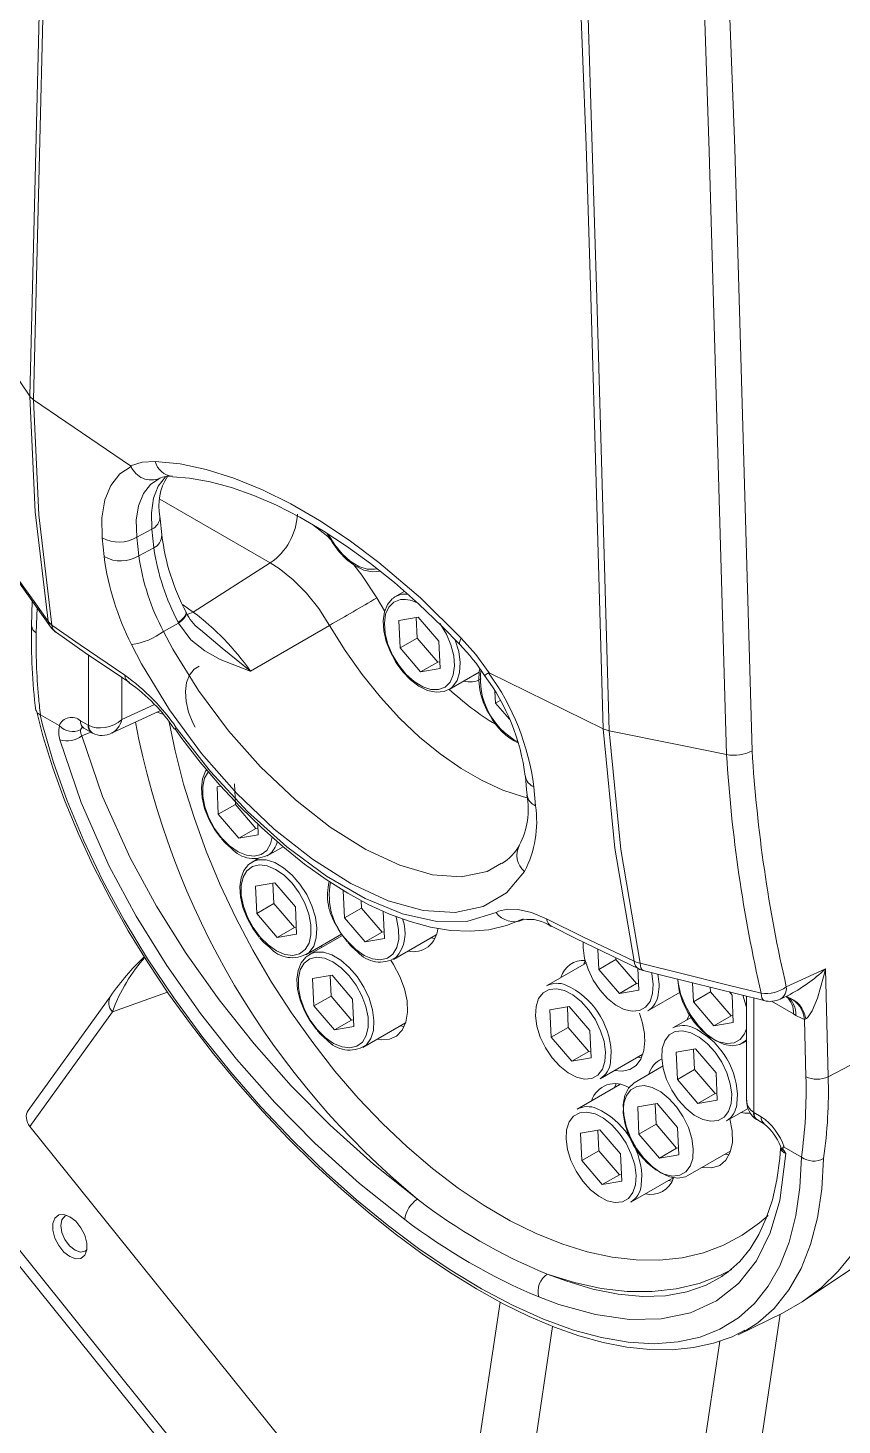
# Model space of a CAD drawing. Header units: millimetres. Extents: x 20 to 768, y 29 to 540.
# Drawn here: x 419.86 to 440, y 91.37 to 125.92 of the extents above; entities that cross this region are included whole.
import ezdxf

# ---------------------------------------------------------------- set-up
doc = ezdxf.new("R2010")
doc.units = ezdxf.units.MM

msp = doc.modelspace()

# ---------------------------------------------------------------- linework, layer by layer
at = {"color": 7, "linetype": 'Continuous', "lineweight": 15}
for p, q in [((419.913408, 116.807555), (420.002319, 116.721069)), ((420.002319, 116.721069), (420.00363, 116.720064)), ((422.402469, 115.089709), (420.00363, 116.720064)), ((423.121882, 114.782489), (423.099924, 114.767837)), ((421.749942, 112.844577), (421.703435, 113.313518)), ((422.931408, 113.522361), (422.557953, 113.328242)), ((422.557953, 113.328242), (422.603914, 112.86493)), ((422.977848, 113.059296), (422.931408, 113.522361)), ((422.977848, 113.059296), (422.603914, 112.86493)), ((423.951768, 111.474748), (425.857033, 112.689943)), ((429.172126, 111.986297), (428.953687, 111.860195)), ((419.970942, 111.74079), (419.954687, 111.135219)), ((423.77951, 111.456438), (423.772916, 111.469253)), ((429.037239, 111.263862), (429.516659, 111.346417)), ((429.067003, 110.587571), (429.037239, 111.263862)), ((429.491268, 110.832494), (429.46901, 111.338216)), ((429.516659, 111.346417), (430.025844, 110.752685)), ((423.589795, 111.20294), (423.217141, 110.995744)), ((423.589795, 111.20294), (423.580636, 111.220606)), ((424.102623, 111.060195), (424.133097, 111.034361)), ((427.323986, 111.14555), (425.366181, 110.014644)), ((429.491268, 110.832494), (429.067003, 110.587571)), ((429.57619, 109.993839), (429.067003, 110.587571)), ((430.000455, 110.238762), (429.491268, 110.832494)), ((430.025844, 110.752685), (430.05561, 110.076398)), ((430.549744, 110.673698), (430.547489, 110.67576)), ((430.000455, 110.238762), (429.57619, 109.993839)), ((430.048104, 110.246968), (430.000455, 110.238762)), ((430.05561, 110.076398), (429.57619, 109.993839)), ((430.280579, 109.561702), (431.023955, 109.990843)), ((434.092332, 108.586915), (431.267364, 109.972115)), ((430.294509, 109.570086), (430.280579, 109.561702)), ((431.426889, 109.225238), (431.414338, 109.510416)), ((431.539148, 109.290043), (431.426889, 109.225238)), ((431.769261, 108.826021), (431.426889, 109.225238)), ((420.172947, 108.93444), (420.167707, 108.937091)), ((420.172947, 108.93444), (420.632998, 108.668858)), ((421.933661, 108.481086), (423.129611, 109.033962)), ((420.647114, 108.658139), (420.632998, 108.668858)), ((421.163078, 108.789074), (421.355147, 108.678195)), ((421.245937, 108.605936), (421.438005, 108.495057)), ((423.48404, 108.589295), (423.484969, 108.588794)), ((434.241007, 108.539851), (434.091605, 108.586084)), ((424.539968, 107.15002), (424.63857, 107.166998)), ((424.569734, 106.473728), (424.539968, 107.15002)), ((424.993999, 106.718651), (424.97174, 107.224373)), ((432.374797, 107.153072), (432.416698, 106.68679)), ((424.993999, 106.718651), (424.569734, 106.473728)), ((425.07892, 105.879996), (424.569734, 106.473728)), ((425.503185, 106.124919), (424.993999, 106.718651)), ((425.503185, 106.124919), (425.07892, 105.879996)), ((425.550834, 106.133125), (425.503185, 106.124919)), ((425.546296, 106.236213), (425.55834, 105.96255)), ((425.55834, 105.96255), (425.07892, 105.879996)), ((425.55997, 105.382379), (425.407715, 105.294484)), ((425.783309, 105.447859), (426.172243, 105.672385)), ((425.832637, 105.480925), (425.783309, 105.447859)), ((425.407715, 105.294484), (425.437136, 105.310025)), ((425.491264, 104.698153), (425.970685, 104.780707)), ((425.521031, 104.021861), (425.491264, 104.698153)), ((425.945296, 104.266784), (425.923037, 104.772501)), ((425.970685, 104.780707), (426.479871, 104.186975)), ((427.691954, 103.911094), (427.66219, 104.587385)), ((428.116219, 104.156017), (428.108105, 104.340355)), ((425.945296, 104.266784), (425.521031, 104.021861)), ((426.030215, 103.428129), (425.521031, 104.021861)), ((426.45448, 103.673052), (425.945296, 104.266784)), ((426.479871, 104.186975), (426.509636, 103.510684)), ((428.116219, 104.156017), (427.691954, 103.911094)), ((428.625405, 103.562284), (428.116219, 104.156017)), ((428.650794, 104.076208), (428.680561, 103.399921)), ((426.45448, 103.673052), (426.030215, 103.428129)), ((426.502129, 103.681259), (426.45448, 103.673052)), ((428.20114, 103.317361), (427.691954, 103.911094)), ((426.509636, 103.510684), (426.030215, 103.428129)), ((426.734607, 102.995991), (427.62093, 103.507654)), ((427.640733, 103.481011), (426.821617, 103.008146)), ((428.625405, 103.562284), (428.20114, 103.317361)), ((428.680561, 103.399921), (428.20114, 103.317361)), ((428.673054, 103.570491), (428.625405, 103.562284)), ((428.90553, 102.885224), (429.962335, 103.495305)), ((429.828626, 103.418119), (429.926609, 103.402787)), ((426.783934, 103.029053), (426.734607, 102.995991)), ((426.821617, 103.008146), (426.85104, 103.023686)), ((427.092019, 103.202318), (427.14176, 103.192963)), ((433.981882, 102.64001), (433.959892, 103.139649)), ((428.954857, 102.918291), (428.90553, 102.885224)), ((433.67869, 102.80534), (432.688623, 102.233786)), ((434.406147, 102.884933), (433.981882, 102.64001)), ((434.491069, 102.046278), (433.981882, 102.64001)), ((434.406147, 102.884933), (434.404335, 102.926132)), ((434.915333, 102.2912), (434.406147, 102.884933)), ((434.94687, 102.66549), (434.970489, 102.128837)), ((438.619169, 102.206965), (439.584945, 102.651886)), ((439.584945, 102.651886), (439.654329, 99.986787)), ((426.905167, 102.411814), (427.384587, 102.494369)), ((426.934933, 101.735522), (426.905167, 102.411814)), ((427.359198, 101.980445), (427.336938, 102.486163)), ((427.384587, 102.494369), (427.893774, 101.900636)), ((434.915333, 102.2912), (434.491069, 102.046278)), ((434.962983, 102.299407), (434.915333, 102.2912)), ((436.319732, 101.839635), (436.299097, 102.308482)), ((421.910877, 101.989122), (419.871663, 99.150828)), ((427.359198, 101.980445), (426.934933, 101.735522)), ((427.868382, 101.386714), (427.359198, 101.980445)), ((434.970489, 102.128837), (434.491069, 102.046278)), ((435.195458, 101.61414), (435.995148, 102.075792)), ((436.743997, 102.084558), (436.319732, 101.839635)), ((436.743997, 102.084558), (436.738956, 102.199067)), ((437.253181, 101.490822), (436.743997, 102.084558)), ((437.213068, 102.081125), (437.278573, 102.004744)), ((437.278573, 102.004744), (437.308337, 101.328458)), ((437.636766, 101.975734), (437.636766, 99.401101)), ((438.468939, 101.90438), (438.649808, 101.987702)), ((421.952885, 101.592448), (419.914584, 98.755428)), ((427.444118, 101.141791), (426.934933, 101.735522)), ((427.893774, 101.900636), (427.923538, 101.224346)), ((432.772175, 101.637453), (433.251595, 101.720008)), ((432.801939, 100.961162), (432.772175, 101.637453)), ((433.226204, 101.206085), (433.203946, 101.711807)), ((433.251595, 101.720008), (433.76078, 101.126276)), ((436.828916, 101.245899), (436.319732, 101.839635)), ((427.868382, 101.386714), (427.444118, 101.141791)), ((427.923538, 101.224346), (427.444118, 101.141791)), ((427.916032, 101.39492), (427.868382, 101.386714)), ((428.148509, 100.709653), (429.205314, 101.319733)), ((436.279248, 101.461984), (435.810844, 101.19158)), ((437.253181, 101.490822), (436.828916, 101.245899)), ((437.308337, 101.328458), (436.828916, 101.245899)), ((437.30083, 101.499028), (437.253181, 101.490822)), ((438.853337, 101.502229), (438.792991, 101.536774)), ((439.103967, 99.985084), (439.067011, 101.404551)), ((433.226204, 101.206085), (432.801939, 100.961162)), ((433.311125, 100.36743), (432.801939, 100.961162)), ((433.73539, 100.612353), (433.226204, 101.206085)), ((433.76078, 101.126276), (433.790546, 100.449989)), ((437.533308, 100.81376), (437.636766, 100.873485)), ((439.654329, 99.986787), (441.681915, 101.04432)), ((428.197836, 100.742715), (428.148509, 100.709653)), ((433.73539, 100.612353), (433.311125, 100.36743)), ((433.783039, 100.620559), (433.73539, 100.612353)), ((434.015515, 99.935293), (435.07232, 100.545373)), ((435.894394, 100.595249), (436.373815, 100.677804)), ((435.92416, 99.918957), (435.894394, 100.595249)), ((436.348425, 100.16388), (436.326168, 100.669601)), ((436.373815, 100.677804), (436.883001, 100.084071)), ((433.790546, 100.449989), (433.311125, 100.36743)), ((435.57522, 100.251206), (434.859548, 99.838057)), ((434.938611, 100.468187), (435.036594, 100.452856)), ((436.348425, 100.16388), (435.92416, 99.918957)), ((436.433345, 99.325225), (435.92416, 99.918957)), ((436.85761, 99.570148), (436.348425, 100.16388)), ((436.883001, 100.084071), (436.912765, 99.40778)), ((434.50245, 99.794256), (433.445645, 99.184176)), ((436.85761, 99.570148), (436.433345, 99.325225)), ((436.905259, 99.578355), (436.85761, 99.570148)), ((434.943098, 99.241726), (435.422518, 99.32428)), ((434.972864, 98.565433), (434.943098, 99.241726)), ((435.397129, 98.810356), (435.374871, 99.316073)), ((435.422518, 99.32428), (435.931705, 98.730548)), ((436.912765, 99.40778), (436.433345, 99.325225)), ((437.137737, 98.893087), (437.675273, 99.2034)), ((435.397129, 98.810356), (434.972864, 98.565433)), ((435.906313, 98.216625), (435.397129, 98.810356)), ((437.819525, 99.100856), (437.999107, 98.997186)), ((437.902384, 98.917718), (438.081965, 98.814048)), ((430.266728, 85.877457), (419.914584, 98.755428)), ((433.529195, 98.587844), (434.008616, 98.670399)), ((433.558961, 97.911552), (433.529195, 98.587844)), ((433.983226, 98.156475), (433.960969, 98.662192)), ((434.008616, 98.670399), (434.517802, 98.076666)), ((435.482048, 97.971702), (434.972864, 98.565433)), ((435.931705, 98.730548), (435.961469, 98.054257)), ((433.983226, 98.156475), (433.558961, 97.911552)), ((434.492411, 97.562744), (433.983226, 98.156475)), ((435.906313, 98.216625), (435.482048, 97.971702)), ((435.953962, 98.224832), (435.906313, 98.216625)), ((436.18644, 97.539564), (437.243245, 98.149644)), ((438.991635, 97.998561), (438.565828, 98.244375)), ((434.068146, 97.317821), (433.558961, 97.911552)), ((434.517802, 98.076666), (434.547566, 97.400375)), ((435.961469, 98.054257), (435.482048, 97.971702)), ((438.997289, 97.994879), (438.991635, 97.998561)), ((434.492411, 97.562744), (434.068146, 97.317821)), ((434.54006, 97.57095), (434.492411, 97.562744)), ((434.772538, 96.885682), (435.81889, 97.489729)), ((435.695634, 97.418572), (435.793617, 97.403245)), ((418.463014, 97.176075), (429.234801, 83.776077)), ((434.547566, 97.400375), (434.068146, 97.317821)), ((439.041099, 94.441178), (441.971137, 96.393238)), ((419.490746, 95.511237), (427.674779, 85.330377)), ((437.02249, 95.048112), (437.046259, 95.061442)), ((437.431949, 93.602263), (438.522204, 94.141626))]:
    msp.add_line(p, q, dxfattribs=at)
at = {"color": 8, "linetype": 'Continuous', "lineweight": 15}
for p, q in [((425.857033, 112.689943), (423.127681, 114.265564)), ((423.686625, 111.65817), (423.951768, 111.474748)), ((428.491313, 111.824335), (428.68451, 111.50482)), ((429.106284, 111.914748), (429.270888, 111.917915)), ((420.088224, 111.576837), (420.071699, 110.961206)), ((421.36217, 108.67434), (421.36217, 110.412809)), ((422.187912, 109.856887), (422.187912, 108.816632)), ((422.187912, 108.816632), (422.992425, 109.188545)), ((421.415663, 108.507954), (421.199452, 108.410916)), ((423.314421, 102.079633), (421.952885, 101.592448)), ((437.812502, 101.932017), (437.812502, 99.10511)), ((438.792991, 101.536774), (438.250068, 101.850197)), ((430.266728, 85.877457), (431.538385, 94.41485)), ((438.465517, 94.113582), (437.879352, 90.178313)), ((432.837498, 93.812092), (431.475879, 84.670737)), ((436.511808, 90.321656), (436.977728, 93.449655))]:
    msp.add_line(p, q, dxfattribs=at)
at = {"color": 7, "linetype": 'Continuous', "lineweight": 15, "flags": 128}
for points in [[(437.141427, 107.953379), (436.712686, 122.863041), (436.586587, 126.578374), (436.416103, 130.269735), (436.190124, 133.932912), (435.932246, 137.578013), (434.89355, 152.157217), (434.264531, 161.054411)], [(434.897242, 161.145247), (435.525938, 152.249813), (436.564535, 137.667198), (436.889627, 132.792872), (437.155913, 127.885265), (437.34523, 122.936091), (437.773132, 108.043812)], [(434.093137, 108.586535), (433.889749, 115.552423), (433.780972, 119.280593), (433.669692, 123.010019), (433.395739, 129.944432), (432.996937, 136.794461)], [(433.150708, 136.746145), (433.373954, 133.335839), (433.567772, 129.903819), (433.710829, 126.443034), (433.820854, 122.961792), (433.931554, 119.232497), (434.03976, 115.504756), (434.242124, 108.538153)], [(418.705298, 118.596237), (419.195104, 117.871832), (419.912958, 116.810136)], [(420.362144, 111.249082), (420.041188, 113.951468), (419.913907, 116.807666)], [(420.00363, 116.720064), (420.130046, 113.874558), (420.453107, 111.151926)], [(421.703435, 113.313518), (421.694654, 113.802394), (421.766605, 114.245402), (421.912868, 114.604955), (422.137292, 114.891229), (422.414711, 115.076785)], [(422.402469, 115.089709), (422.689163, 115.180013), (423.012543, 115.200644)], [(423.012543, 115.200644), (423.629415, 115.136465), (424.272847, 115.000476), (424.958537, 114.786686), (425.663805, 114.499952), (426.364105, 114.152946), (427.073744, 113.74147), (427.808538, 113.253582), (428.542576, 112.703898), (429.569474, 111.827291), (430.581889, 110.830953)], [(423.440226, 114.822068), (423.855465, 114.788593), (424.368135, 114.697098), (424.900932, 114.554041), (425.450709, 114.360114), (426.013858, 114.116449), (426.586549, 113.824614), (427.164764, 113.486756), (427.745746, 113.104953), (428.333313, 112.676682), (428.926361, 112.201489), (429.519846, 111.681834), (430.108447, 111.120866), (430.544783, 110.669274)], [(423.177447, 113.383295), (423.132621, 113.779763), (423.127428, 113.836024)], [(427.265373, 113.420634), (427.353831, 113.259044), (427.385066, 113.20199), (427.554237, 112.970933), (427.746251, 112.773205), (427.953182, 112.618197), (428.167048, 112.514082), (428.379169, 112.468346), (428.571236, 112.486042)], [(419.166472, 112.91949), (419.611069, 112.297851), (420.056071, 111.67626), (420.295286, 111.342371), (420.362144, 111.249082)], [(419.226412, 112.782421), (419.511641, 112.382852), (420.423431, 111.108244)], [(427.323986, 111.14555), (427.32398, 111.145559), (427.054818, 111.560839), (426.751904, 111.940139), (426.423342, 112.272185), (426.07884, 112.548225), (425.857033, 112.689943)], [(428.905149, 111.821544), (428.87145, 111.80116), (428.755774, 111.659181), (428.681585, 111.476545), (428.650318, 111.256312), (428.664918, 111.007578), (428.725015, 110.744223), (428.827065, 110.479641), (428.934658, 110.283094)], [(428.90836, 111.830182), (428.938542, 111.851042), (429.106284, 111.914748)], [(420.453107, 111.151926), (421.157494, 110.660352), (422.256452, 109.914671)], [(420.571005, 110.969722), (421.278947, 110.468837), (422.37567, 109.730484)], [(425.366181, 110.014644), (425.359083, 110.016951), (424.619476, 110.302045), (424.238542, 110.515779), (423.896643, 110.791655), (423.589795, 111.20294)], [(432.144686, 105.063402), (431.698102, 104.534471), (431.123038, 104.190782), (430.431256, 104.043562), (429.639328, 104.092708), (428.771672, 104.336697), (427.847425, 104.765116), (426.900999, 105.361408), (425.95198, 106.109394), (425.029173, 106.989738), (424.159953, 107.977033), (423.364499, 109.057312), (422.675387, 110.191977), (422.42513, 110.674383)], [(430.581889, 110.830953), (430.936829, 110.423343), (431.267364, 109.972115)], [(428.934658, 110.283094), (428.965893, 110.226039), (429.135062, 109.994983), (429.327079, 109.797254), (429.534009, 109.642246), (429.747873, 109.538133), (429.959996, 109.492395), (430.157416, 109.510586), (430.294018, 109.575553)], [(424.09712, 110.137098), (423.972906, 110.059626), (423.858989, 109.915862), (423.78654, 109.731564), (423.757154, 109.5099), (423.773704, 109.260255), (423.835649, 108.996595), (423.939357, 108.732235), (423.998404, 108.625757)], [(431.162466, 109.908611), (431.180366, 109.922295), (431.253845, 109.974061)], [(420.167707, 108.937091), (420.092959, 108.9865), (420.058701, 109.050963), (420.059556, 109.057124)], [(420.076372, 109.042667), (420.235902, 108.416396), (420.480647, 107.624567), (420.771049, 106.821293), (421.105196, 106.011534), (421.480686, 105.200529), (421.894935, 104.39318), (422.345127, 103.594232), (422.82831, 102.808157), (423.341463, 102.039102), (423.881091, 101.289481), (424.453993, 100.547997), (425.052442, 99.82486), (425.672326, 99.124602), (426.309413, 98.451481), (426.959618, 97.809247), (427.618837, 97.201377), (428.279881, 96.633463), (428.945102, 96.102431), (429.615251, 95.607588), (430.286208, 95.152312), (430.953721, 94.739827), (431.613216, 94.373254), (432.261035, 94.055128), (432.885427, 93.791889), (433.49054, 93.580191), (434.087512, 93.416272), (434.673137, 93.302711), (435.243775, 93.241954), (435.795191, 93.236141), (436.322273, 93.286721), (436.819254, 93.393888), (437.281449, 93.55654), (437.592824, 93.715293)], [(420.167707, 108.937091), (420.228164, 108.688247), (420.495674, 107.754856), (420.8305, 106.805158), (421.242553, 105.817765), (421.719555, 104.826364), (422.244798, 103.860223), (422.824197, 102.902807), (423.472512, 101.933043), (424.168087, 100.985643), (424.880519, 100.096933), (425.626298, 99.241158), (426.423422, 98.400228), (427.243163, 97.606523), (427.991508, 96.940344), (428.747517, 96.320982), (429.526326, 95.738052), (430.302388, 95.212443), (431.082177, 94.74116), (431.848084, 94.33595), (432.616387, 93.991068), (433.358983, 93.721725), (434.051049, 93.534483), (434.709842, 93.421677), (435.348542, 93.384343), (435.944252, 93.42679), (436.484958, 93.54638), (436.978148, 93.742157), (437.43294, 94.021798), (437.832865, 94.378875), (438.173778, 94.808206), (438.457296, 95.309077), (438.687563, 95.895746), (438.854907, 96.550974), (438.955768, 97.24266), (438.997289, 97.994879)], [(421.190636, 108.629328), (421.209666, 108.623702), (421.248519, 108.602408)], [(421.438005, 108.495057), (421.443519, 108.491913), (421.458262, 108.483934)], [(423.49405, 108.595307), (423.668061, 108.350589), (424.127196, 107.76256), (424.612222, 107.195173), (425.118214, 106.654102), (425.639335, 106.145388), (426.170103, 105.674101), (426.705349, 105.244553), (427.240447, 104.860293), (427.771502, 104.524125), (428.293408, 104.239186), (428.804378, 104.005552), (429.313695, 103.819517), (429.819577, 103.684294), (430.317947, 103.603939), (430.80292, 103.582259), (431.265777, 103.621549), (431.698703, 103.721428), (432.095311, 103.879099), (432.11021, 103.887936)], [(423.533788, 108.614133), (424.377509, 107.531491), (425.296679, 106.540909), (426.262619, 105.671603), (427.245697, 104.945499), (428.20553, 104.390961), (429.125362, 104.013071), (429.976399, 103.825648), (430.741689, 103.82989), (431.443188, 104.048134)], [(434.853083, 102.838997), (434.376083, 105.635581), (434.091529, 108.587293)], [(434.241081, 108.538641), (434.52373, 105.60661), (435.002773, 102.797227)], [(437.140915, 107.953023), (435.964267, 108.19065), (434.241692, 108.538514)], [(429.182551, 96.453669), (428.060726, 97.345762), (426.955663, 98.345555), (425.969092, 99.349129), (425.021743, 100.423133), (424.131994, 101.548652), (423.297443, 102.735768), (422.540733, 103.956423), (421.876906, 105.1893), (421.177432, 106.764259), (420.656532, 108.312822)], [(421.199452, 108.410916), (421.7096, 106.916441), (422.392774, 105.396714), (423.04038, 104.206624), (423.777743, 103.028446), (424.590121, 101.882705), (425.455858, 100.795857), (426.376871, 99.758692), (427.335271, 98.789362), (428.408231, 97.823117), (429.496627, 96.960533)], [(424.285443, 107.57744), (424.25456, 107.538467), (424.182112, 107.354169), (424.152726, 107.132505), (424.169276, 106.882865), (424.23122, 106.6192), (424.334929, 106.35484), (424.393975, 106.248367)], [(432.166664, 107.412303), (432.194849, 107.084142), (432.209794, 106.945829)], [(424.393975, 106.248367), (424.475167, 106.101957), (424.63292, 105.889733)], [(424.649865, 105.866931), (424.749173, 105.759467), (424.891973, 105.63668)], [(425.443988, 105.307836), (425.319774, 105.230364), (425.205856, 105.0866), (425.133408, 104.902302), (425.104022, 104.680638), (425.120572, 104.430998), (425.182517, 104.167333), (425.286225, 103.902973), (425.345272, 103.7965)], [(425.60636, 103.439343), (425.802791, 103.242974), (426.01071, 103.096668), (426.218032, 103.00893), (426.41271, 102.98486), (426.583428, 103.025853), (426.720267, 103.129524), (426.815272, 103.289857), (426.862921, 103.497526), (426.860447, 103.740468), (426.807995, 104.004561), (426.708611, 104.274456), (426.56807, 104.534473), (426.394541, 104.769493), (426.198109, 104.965863), (425.99019, 105.112164), (425.782868, 105.199902), (425.588192, 105.223975), (425.417473, 105.182983), (425.280636, 105.079311), (425.18563, 104.918978), (425.13798, 104.711305), (425.140453, 104.468364), (425.192907, 104.204274), (425.292291, 103.934375), (425.432832, 103.674362), (425.60636, 103.439343)], [(431.443188, 104.048134), (431.504406, 104.075744), (431.723698, 104.126756), (431.987721, 104.121301), (432.318767, 104.045356), (432.690521, 103.89121)], [(425.345272, 103.7965), (425.426464, 103.65009), (425.584216, 103.437861)], [(427.516195, 103.685733), (427.597387, 103.539323), (427.75514, 103.327098)], [(432.690521, 103.89121), (433.60573, 103.438822), (434.853083, 102.838997)], [(432.811154, 103.706007), (433.416448, 103.400723), (434.970959, 102.65392)], [(425.601161, 103.415064), (425.70047, 103.3076), (425.843269, 103.184814)], [(427.772085, 103.304297), (427.871394, 103.196833), (428.014194, 103.074046)], [(433.597671, 103.317095), (433.59486, 103.170577), (433.630851, 102.911874), (433.715105, 102.642168), (433.842724, 102.377131), (434.006293, 102.132174), (434.196306, 101.921527), (434.401719, 101.757433), (434.610597, 101.649432), (434.810797, 101.603792), (434.990684, 101.623177), (435.139808, 101.70645), (435.249499, 101.84878), (435.313381, 102.04189), (435.327747, 102.274556)], [(426.857891, 103.021497), (426.733676, 102.944026), (426.619759, 102.800262), (426.547311, 102.615964), (426.517926, 102.394299), (426.534475, 102.144659), (426.596418, 101.880995), (426.700127, 101.616636), (426.759174, 101.510162)], [(427.020261, 101.153005), (427.216693, 100.956635), (427.424612, 100.81033), (427.631934, 100.722592), (427.826613, 100.698522), (427.997331, 100.739514), (428.134169, 100.843186), (428.229172, 101.00352), (428.276823, 101.211188), (428.274349, 101.454134), (428.221898, 101.718223), (428.122511, 101.988118), (427.981972, 102.248135), (427.808443, 102.483155), (427.612012, 102.679525), (427.404093, 102.82583), (427.19677, 102.913568), (427.002094, 102.937637), (426.831374, 102.896646), (426.694538, 102.792973), (426.599533, 102.63264), (426.551881, 102.424967), (426.554355, 102.182026), (426.606809, 101.917936), (426.706194, 101.648042), (426.846734, 101.388024), (427.020261, 101.153005)], [(428.505921, 100.91598), (428.595921, 100.901421), (428.803377, 100.913258), (428.980395, 100.992512), (429.118159, 101.135243), (429.209809, 101.33434), (429.250782, 101.579889), (429.239036, 101.859658), (429.175156, 102.15972), (429.062325, 102.465129), (428.90616, 102.760676), (428.83956, 102.863572)], [(433.647445, 102.859194), (433.619725, 102.790647), (433.611719, 102.76668)], [(435.002773, 102.797227), (436.03351, 102.539442), (437.147673, 102.261009), (437.996814, 102.048966)], [(435.07951, 102.612082), (435.662715, 102.46678), (438.073235, 101.867157)], [(439.584945, 102.651886), (439.584283, 102.648579), (439.541844, 102.453086), (439.39093, 101.931146), (439.254649, 101.613738), (439.158421, 101.467958), (439.116797, 101.428188), (439.100376, 101.417175)], [(435.327747, 102.274556), (435.291755, 102.533264), (435.28525, 102.56078)], [(437.636764, 100.895938), (437.6191, 100.878164), (437.46863, 100.783083), (437.285881, 100.751615), (437.080704, 100.785449), (436.864159, 100.882769), (436.647925, 101.038324), (436.443652, 101.243732), (436.262357, 101.487912), (436.113815, 101.757708), (436.006029, 102.038571), (435.944812, 102.31536), (435.935643, 102.400982)], [(434.147801, 100.595709), (434.111812, 100.854417), (434.027559, 101.124122), (433.899938, 101.389155), (433.73637, 101.634111), (433.546357, 101.844759), (433.340942, 102.008853), (433.132067, 102.116858), (432.931867, 102.162493), (432.751978, 102.143109), (432.602856, 102.059835), (432.493165, 101.917505), (432.429281, 101.724396), (432.414917, 101.49173), (432.450908, 101.233026), (432.535162, 100.96332), (432.66278, 100.698283), (432.82635, 100.453326), (433.016363, 100.242679), (433.221776, 100.078585), (433.430654, 99.970584), (433.630853, 99.924945), (433.81074, 99.94433), (433.959864, 100.027603), (434.069556, 100.169933), (434.133438, 100.363043), (434.147801, 100.595709)], [(426.759174, 101.510162), (426.840366, 101.363752), (426.998118, 101.151523)], [(429.071605, 101.242542), (429.161606, 101.227984), (429.169588, 101.227216)], [(436.229605, 101.540505), (436.191186, 101.461111), (436.168256, 101.397912)], [(439.100376, 101.417175), (439.074692, 101.406186), (439.067011, 101.404551)], [(427.015065, 101.128725), (427.114371, 101.021262), (427.257171, 100.898476)], [(434.372927, 100.141625), (434.556, 100.123802), (434.745834, 100.162841), (434.903562, 100.26407), (435.021807, 100.422745), (435.095041, 100.631457), (435.119838, 100.88044)], [(437.270023, 99.553504), (437.234032, 99.812212), (437.149778, 100.081918), (437.02216, 100.34695), (436.85859, 100.591907), (436.668577, 100.802554), (436.463164, 100.966648), (436.254286, 101.074654), (436.054087, 101.120289), (435.8742, 101.100904), (435.725076, 101.017631), (435.615384, 100.875301), (435.551502, 100.682191), (435.537136, 100.449525), (435.573128, 100.190822), (435.657381, 99.921111), (435.785002, 99.656078), (435.94857, 99.411122), (436.138583, 99.200475), (436.343998, 99.03638), (436.552873, 98.92838), (436.753073, 98.88274), (436.932962, 98.902124), (437.082084, 98.985398), (437.191775, 99.127728), (437.255659, 99.320837), (437.270023, 99.553504)], [(438.522204, 94.141626), (439.014506, 94.42359), (439.477256, 94.769707), (439.90107, 95.174745), (440.283803, 95.636657), (440.623517, 96.153097), (440.918495, 96.721459), (441.167237, 97.338867), (441.36849, 98.002183), (441.521232, 98.708057), (441.624692, 99.452917), (441.678343, 100.232986), (441.681915, 101.04432)], [(436.18644, 97.539564), (436.121762, 97.508886), (435.939013, 97.477414), (435.733836, 97.511253), (435.517292, 97.608573), (435.301057, 97.764128), (435.096784, 97.969531), (434.915489, 98.213716), (434.766947, 98.483507), (434.659161, 98.764369), (434.597945, 99.041159), (434.586599, 99.298951), (434.625734, 99.523853), (434.713241, 99.703738), (434.8444, 99.828906), (434.859548, 99.838057)], [(434.404465, 99.809585), (434.398898, 99.797244), (434.368742, 99.71707)], [(436.318727, 98.19998), (436.282735, 98.458684), (436.198482, 98.728395), (436.070863, 98.993426), (435.907293, 99.238384), (435.717281, 99.449031), (435.511867, 99.613124), (435.30299, 99.721126), (435.10279, 99.766765), (434.922903, 99.74738), (434.773779, 99.664107), (434.664088, 99.521777), (434.600206, 99.328667), (434.585842, 99.096001), (434.621831, 98.837293), (434.706085, 98.567588), (434.833706, 98.302555), (434.997273, 98.057599), (435.187286, 97.846951), (435.392701, 97.682856), (435.601577, 97.574851), (435.801777, 97.529217), (435.981666, 97.548601), (436.130787, 97.631875), (436.240479, 97.774205), (436.304363, 97.967314), (436.318727, 98.19998)], [(434.904824, 97.546099), (434.868833, 97.804803), (434.784579, 98.074513), (434.656961, 98.339545), (434.493391, 98.584502), (434.303378, 98.79515), (434.097965, 98.959243), (433.889089, 99.067243), (433.688888, 99.112884), (433.509001, 99.093499), (433.359877, 99.010226), (433.250187, 98.867895), (433.186303, 98.674786), (433.17194, 98.442119), (433.207929, 98.183412), (433.292182, 97.913706), (433.419803, 97.648673), (433.583373, 97.403716), (433.773386, 97.193069), (433.978799, 97.028975), (434.187674, 96.920975), (434.387874, 96.875336), (434.567763, 96.894719), (434.716885, 96.977994), (434.826576, 97.120324), (434.89046, 97.313432), (434.904824, 97.546099)], [(436.543852, 97.745891), (436.556643, 97.743183), (436.778894, 97.732082), (436.972024, 97.793412), (437.125784, 97.923914), (437.232017, 98.116662), (437.285084, 98.361429), (437.282172, 98.645234), (437.225878, 98.943973)], [(437.495148, 99.099419), (437.590765, 99.084305), (437.721968, 99.084673)], [(437.881007, 98.930665), (437.886252, 98.927374), (437.902384, 98.917718)], [(438.474709, 98.213884), (438.459015, 97.963936), (438.385064, 97.432222), (438.273365, 96.93991), (438.124799, 96.490075), (437.940405, 96.085131), (437.720992, 95.72667), (437.46664, 95.415537), (437.176354, 95.152406), (437.022052, 95.051818)], [(438.474559, 98.260732), (438.479985, 98.246744), (438.479433, 98.207237)], [(438.565828, 98.244375), (438.553612, 98.249818), (438.54458, 98.250469), (438.538045, 98.246708), (438.533807, 98.23696), (438.533967, 98.21709), (438.540283, 98.193039), (438.554708, 98.163518), (438.562399, 98.152022)], [(438.562399, 98.152022), (438.606963, 98.089499), (438.608023, 98.087984)], [(438.608023, 98.087984), (438.46142, 96.929011), (438.223292, 96.125044), (437.87958, 95.436073), (437.435239, 94.874095), (436.889456, 94.444252), (436.247981, 94.150225), (435.520931, 93.997145), (434.743256, 93.985874), (433.896187, 94.106362), (432.993819, 94.356312), (432.496739, 94.540429)], [(437.109536, 98.072453), (437.122328, 98.069746), (437.207519, 98.057127)], [(420.899393, 95.536957), (421.045709, 95.482281), (421.174377, 95.493788), (421.269878, 95.570084), (421.320693, 95.701967), (421.320693, 95.873537), (421.269878, 96.06409), (421.174377, 96.250649), (421.045709, 96.410713), (420.899393, 96.52497), (420.753077, 96.579646), (420.624409, 96.568139), (420.528908, 96.491843), (420.478093, 96.35996), (420.478093, 96.18839), (420.528908, 95.997837), (420.624409, 95.811278), (420.753077, 95.651214), (420.899393, 95.536957)], [(420.831258, 96.558001), (420.777991, 96.538217), (420.70135, 96.450007), (420.674438, 96.309304), (420.70135, 96.137528), (420.777991, 95.960835), (420.892692, 95.806119), (421.027991, 95.696932)], [(421.027991, 95.696932), (421.16329, 95.649906), (421.277991, 95.672191), (421.321721, 95.708402)], [(437.591313, 93.697695), (437.460531, 93.616581), (437.430843, 93.604629)]]:
    msp.add_lwpolyline(points, dxfattribs=at)
at = {"color": 8, "linetype": 'Continuous', "lineweight": 15, "flags": 128}
for points in [[(419.912958, 116.810136), (420.301644, 132.66209), (420.370971, 138.441667), (420.343323, 141.609008)], [(420.436402, 141.530985), (420.463602, 138.351132), (420.393189, 132.570139), (420.002319, 116.721069)], [(423.099924, 114.767837), (422.896658, 114.63224), (422.71825, 114.40444), (422.59719, 114.099782), (422.544165, 113.744339), (422.557953, 113.328242)], [(422.931408, 113.522361), (422.916804, 113.927419), (422.970927, 114.293524), (423.087075, 114.585993), (423.268301, 114.817628), (423.278995, 114.824556)], [(426.901669, 113.640483), (427.278923, 113.339055), (427.348497, 113.268794)], [(427.300066, 113.387509), (427.30007, 113.387502), (427.452619, 113.134194), (427.634982, 112.910636), (427.836557, 112.729821), (428.045633, 112.602252), (428.250058, 112.535348), (428.437949, 112.532995), (428.493878, 112.546346)], [(427.923881, 112.640146), (428.125495, 112.388255), (428.491313, 111.824335)], [(429.074071, 111.783212), (428.913631, 111.720878), (428.789965, 111.597478), (428.710264, 111.420178), (428.679155, 111.199295), (428.69845, 110.947655), (428.767025, 110.67989), (428.880897, 110.411551), (429.033446, 110.158244), (429.215809, 109.934686), (429.417385, 109.75387), (429.62646, 109.626301), (429.830883, 109.559399), (430.018776, 109.557045), (430.179216, 109.619384), (430.302881, 109.742784), (430.382585, 109.920078), (430.413692, 110.140966), (430.394399, 110.392605), (430.325822, 110.660371), (430.211952, 110.928704), (430.059401, 111.182013), (430.053815, 111.18993)], [(420.423002, 111.108159), (420.386216, 111.172893), (420.362144, 111.249082)], [(423.580636, 111.220606), (423.651877, 111.276028), (423.708809, 111.328986), (423.749476, 111.377651), (423.772491, 111.42036), (423.777055, 111.455647), (423.773508, 111.467744)], [(423.589795, 111.20294), (423.659986, 111.259194), (423.716121, 111.312884), (423.756302, 111.362203), (423.779167, 111.405477), (423.783944, 111.441243), (423.778895, 111.457046)], [(423.951768, 111.474748), (423.868954, 111.436902), (423.800559, 111.418281)], [(423.217141, 110.995744), (423.449894, 110.556438), (424.079754, 109.536588), (424.826191, 108.538435), (425.617848, 107.649547), (426.480647, 106.834274), (427.341785, 106.158579), (428.223817, 105.603388), (429.059337, 105.212599), (429.865163, 104.98104), (430.578431, 104.929268), (431.218111, 105.058581), (431.576608, 105.267765)], [(424.133097, 111.034361), (424.663947, 110.584286), (425.360232, 110.019633), (425.366181, 110.014644)], [(432.214134, 106.878471), (432.117569, 106.903302), (431.609784, 107.072484), (431.09359, 107.308159), (430.574583, 107.607775), (430.05839, 107.968084), (429.550604, 108.385179), (429.056732, 108.854534), (428.582127, 109.371068), (428.131935, 109.929181), (427.711034, 110.522817), (427.323986, 111.14555)], [(430.42548, 110.794531), (430.432586, 110.776261), (430.517664, 110.495538), (430.55419, 110.226427), (430.540202, 109.983435), (430.476451, 109.779669), (430.366371, 109.626106), (430.294509, 109.570086)], [(430.547489, 110.67576), (430.53954, 110.688248), (430.537334, 110.722867), (430.551626, 110.771031), (430.581889, 110.830953)], [(423.213161, 108.939003), (423.197167, 108.949), (423.061808, 109.002616)], [(421.210236, 108.62339), (421.203997, 108.620752), (421.161885, 108.562641)], [(423.358242, 108.748302), (423.502292, 108.046737), (423.713658, 107.222285), (423.971188, 106.392042), (424.273356, 105.560919), (424.618374, 104.733848), (425.004194, 103.915728), (425.428532, 103.111408), (425.888873, 102.325658), (426.382488, 101.563125), (426.906454, 100.828332), (427.457664, 100.125641), (428.032854, 99.459201), (428.628613, 98.832974), (429.241413, 98.250659), (429.86762, 97.715718), (430.503526, 97.231319), (431.145361, 96.800323), (431.789325, 96.425296), (432.431596, 96.108451), (433.068372, 95.851674), (433.69588, 95.65648), (434.3104, 95.524028), (434.908293, 95.455101), (435.48601, 95.450112), (436.040136, 95.509086), (436.56738, 95.631678), (437.064623, 95.817155), (437.528914, 96.064424), (437.957506, 96.372018), (438.167085, 96.556792)], [(424.328172, 107.529842), (424.234334, 107.370845), (424.186684, 107.163177), (424.189156, 106.920236), (424.24161, 106.656141), (424.340995, 106.386247), (424.481536, 106.126229), (424.655064, 105.89121)], [(424.655064, 105.89121), (424.851495, 105.69484), (425.059414, 105.548539), (425.266737, 105.460796), (425.461414, 105.436727), (425.632132, 105.477719), (425.76897, 105.581391), (425.863975, 105.741724), (425.906683, 105.908886)], [(425.437136, 105.310025), (425.560311, 105.349038), (425.755596, 105.347844), (425.96789, 105.281823), (426.185754, 105.154525), (426.397439, 104.972814), (426.591535, 104.746488), (426.757577, 104.487751), (426.886614, 104.210551), (426.971689, 103.929829), (427.008218, 103.660716), (426.994229, 103.417724), (426.930476, 103.213954), (426.820399, 103.06039), (426.783934, 103.029053)], [(427.777284, 103.328575), (427.973716, 103.132211), (428.181635, 102.985905), (428.388957, 102.898167), (428.583633, 102.874094), (428.754351, 102.915086), (428.89119, 103.018758), (428.986195, 103.17909), (429.033844, 103.386765), (429.031372, 103.629705), (428.978918, 103.893795), (428.961368, 103.951827)], [(426.85104, 103.023686), (426.974214, 103.062699), (427.169497, 103.061506), (427.381793, 102.995485), (427.599656, 102.868187), (427.811341, 102.686475), (428.005438, 102.460149), (428.171479, 102.201413), (428.300516, 101.924213), (428.385592, 101.64349), (428.42212, 101.374378), (428.40813, 101.131387), (428.344378, 100.927616), (428.234301, 100.774052), (428.197836, 100.742715)], [(435.002773, 102.797227), (435.010214, 102.730638), (435.023819, 102.677383), (435.043194, 102.638985), (435.067787, 102.616554), (435.07958, 102.612042)], [(435.931673, 102.404821), (435.932708, 102.370198), (435.968699, 102.111495), (436.052953, 101.841789), (436.180573, 101.576756), (436.344141, 101.331795), (436.534154, 101.121148), (436.739569, 100.957058), (436.948445, 100.849053), (437.148644, 100.803418), (437.328533, 100.822797), (437.477655, 100.906076), (437.587347, 101.048402), (437.636766, 101.177435)], [(437.636766, 101.699855), (437.629603, 101.732885), (437.545349, 102.002591), (437.545172, 102.003039)], [(438.073222, 101.867036), (438.060373, 101.872119), (438.036506, 101.894535), (438.017634, 101.93224), (438.00428, 101.984193), (437.996814, 102.048966)], [(434.289126, 100.600018), (434.275138, 100.357026), (434.272695, 100.343577)], [(437.411348, 99.557812), (437.397359, 99.31482), (437.394915, 99.301373)], [(438.608023, 98.087984), (438.566403, 98.107391), (438.501453, 98.157497), (438.483077, 98.210374), (438.483977, 98.211928)], [(439.541679, 97.961716), (439.495349, 97.202396), (439.388244, 96.494324), (439.217793, 95.837554), (438.986036, 95.24745), (438.684598, 94.714171), (438.32078, 94.258691), (437.917302, 93.89989), (437.591313, 93.697695)], [(435.046149, 97.550407), (435.03216, 97.307416), (435.029718, 97.293967)], [(437.26969, 95.220926), (436.992513, 95.079069), (436.461566, 94.874255), (435.89746, 94.738353), (435.303685, 94.672205), (434.683911, 94.676228), (434.041977, 94.750386), (433.381854, 94.894232), (432.707625, 95.106863)], [(432.707625, 95.106863), (433.188594, 94.927749), (433.837801, 94.735067), (434.461479, 94.609851), (435.063515, 94.554131), (435.630643, 94.572174), (436.156059, 94.66483), (436.639137, 94.833088), (437.02249, 95.048112)]]:
    msp.add_lwpolyline(points, dxfattribs=at)
at = {"color": 7, "linetype": 'Continuous', "lineweight": 15}
for centre, radius, start, end in [((422.383817, 115.059782), 0.035264, 28.8263689, 58.0661203), ((422.914703, 115.28144), 0.540255, 202.2601452, 292.5496789), ((424.429168, 114.105191), 1.327792, 147.1097, 191.7750734), ((423.370383, 114.228009), 0.607225, 83.9831726, 114.976289), ((424.981088, 113.96604), 1.547806, 304.4666722, 357.2657174), ((422.118133, 114.049925), 0.845144, 240.6145763, 301.3596802), ((428.648977, 114.049992), 5.513953, 186.9978655, 207.9107916), ((428.615466, 113.889357), 5.698399, 188.3758252, 207.9261709), ((422.159768, 113.574739), 0.837314, 240.6953631, 302.0352914), ((428.300161, 113.692342), 6.604852, 187.3745387, 207.1892204), ((428.283962, 113.693205), 5.74012, 188.2965028, 208.0298337), ((313.964199, 307.436808), 226.673111, 300.00678098, 300.34810299), ((420.678862, 111.454453), 0.377475, 212.9606579, 233.2685038), ((424.698775, 111.857431), 0.996529, 203.541725, 233.2083258), ((420.145672, 106.372629), 6.365374, 34.9010126, 53.2776793), ((434.258359, 110.802915), 14.307532, 178.6691413, 187.0909229), ((433.51091, 110.627991), 13.443341, 178.5796874, 185.2905174), ((420.91092, 111.457352), 0.6, 215.5905509, 234.7833943), ((422.218049, 112.321402), 1.659986, 277.166228, 307.0037656), ((426.915033, 107.158391), 5.054244, 32.9225089, 44.0820474), ((419.305369, 105.738691), 5.113481, 34.2167875, 54.7519008), ((432.645178, 109.82959), 1.627939, 171.1555238, 213.936257), ((426.948291, 106.760655), 5.254297, 7.1609734, 36.760286), ((431.258922, 109.961405), 0.013637, 51.7535083, 111.8565164), ((426.356653, 106.3949), 6.065714, 7.1803599, 36.1615729), ((419.861944, 106.160733), 4.359617, 33.842182, 54.8580092), ((430.791098, 110.338708), 0.590856, 254.981745, 298.6271403), ((435.267328, 110.763522), 15.204798, 185.1887794, 186.9092071), ((420.944175, 108.525531), 0.342598, 50.2864457, 155.269243), ((432.666173, 109.612497), 1.536185, 206.7626109, 244.2101824), ((421.181773, 108.499934), 0.557574, 163.5165101, 199.6079287), ((420.972843, 108.978783), 0.457068, 224.5492116, 294.4310532), ((421.425194, 108.547322), 0.263754, 176.6705132, 211.1426937), ((421.697382, 108.924888), 0.501621, 241.8195444, 299.1878428), ((420.823624, 108.939513), 0.648584, 255.0707916, 305.412495), ((437.329322, 108.887722), 0.953491, 258.5902116, 297.6763912), ((473.668389, 110.235592), 36.598936, 183.5756101, 192.9255529), ((473.85585, 110.300149), 36.15416, 183.5788582, 192.9353847), ((430.300007, 106.601515), 1.935746, 332.8294892, 10.2875356), ((429.780306, 106.294056), 2.665483, 332.5031427, 8.4728508), ((430.925034, 106.316232), 1.248657, 301.7409211, 331.4195158), ((425.447417, 106.111907), 0.730998, 220.5496744, 302.0645738), ((428.667255, 104.475234), 1.395797, 165.9447354, 214.4458295), ((431.887532, 104.361446), 0.543697, 215.1880833, 293.2331636), ((429.393307, 103.682236), 0.604895, 257.5541592, 356.9484102), ((432.259223, 102.93481), 0.942584, 54.4194518, 99.1072095), ((427.253202, 98.211523), 6.542987, 133.5982136, 144.7355754), ((426.398712, 103.660038), 0.730996, 220.5495222, 302.064726), ((428.56964, 103.549289), 0.73101, 220.550478, 302.0637702), ((433.5969, 102.290656), 0.570782, 84.9196064, 164.819874), ((435.095754, 103.41954), 0.629222, 247.3146652, 261.5022018), ((435.224558, 103.194264), 0.6, 244.6771407, 256.0090614), ((432.949943, 101.714806), 0.581058, 67.7824592, 116.7264958), ((434.892034, 102.09041), 0.564711, 302.500573, 353.0854302), ((438.110457, 102.906044), 0.864579, 262.4469734, 306.0429769), ((438.217887, 102.449333), 0.6, 256.0414524, 294.7348418), ((433.135463, 100.835434), 1.984886, 1.2992495, 21.1942095), ((436.072165, 100.672614), 0.581046, 67.7821812, 116.7270829), ((439.488787, 102.609749), 1.27687, 240.1545154, 250.7117617), ((427.812614, 101.3737), 0.730996, 220.5495222, 302.064726), ((433.712091, 100.411562), 0.564711, 302.500573, 353.0854302), ((435.781723, 99.89286), 0.584737, 113.8667764, 164.9814856), ((427.609364, 99.638632), 11.499823, 351.8006887, 1.7263985), ((439.377375, 100.559281), 0.635966, 244.5382207, 295.8162252), ((427.799723, 99.630563), 11.859957, 351.9109085, 1.7211863), ((434.387692, 99.202523), 0.614114, 56.9006482, 162.1752688), ((433.706967, 98.665172), 0.58108, 67.7836975, 116.7255666), ((436.834316, 99.369352), 0.564705, 302.5005677, 353.0860129), ((438.16717, 99.373619), 0.527349, 176.3909458, 237.1361314), ((437.150297, 97.768475), 1.493388, 18.5825843, 55.3627718), ((437.24608, 97.802149), 1.312397, 20.7098721, 50.3992722), ((439.296351, 98.419333), 0.51923, 234.8323225, 298.1956978), ((435.276958, 97.644516), 0.57173, 255.100192, 344.1352386), ((434.469121, 97.361948), 0.564704, 302.5002344, 353.0857688), ((429.90354, 96.357651), 0.727355, 124.0172248, 172.4142029), ((437.811711, 107.6563), 13.547696, 232.1378554, 247.8675212), ((438.464907, 108.705822), 15.371316, 232.8520585, 247.153318), ((432.996106, 94.676986), 0.517702, 123.8647422, 195.2941904)]:
    msp.add_arc(centre, radius, start, end, dxfattribs=at)
at = {"color": 8, "linetype": 'Continuous', "lineweight": 15}
for centre, radius, start, end in [((423.485121, 115.316931), 0.486675, 193.8241357, 264.5632467), ((422.781087, 113.834442), 0.346397, 295.718844, 359.9006085), ((422.821304, 113.374567), 0.351996, 296.4061095, 0.4434038), ((429.147459, 111.036658), 0.750153, 58.0670887, 95.614247), ((420.156474, 111.14456), 0.202004, 182.6503396, 245.1861258), ((420.733541, 111.195544), 0.283805, 188.8408602, 234.2846246), ((422.530281, 109.954048), 0.276646, 188.1831922, 235.1833163), ((432.822775, 109.824172), 1.770593, 173.0068233, 241.5973702), ((435.095441, 114.737617), 7.066626, 227.0760082, 238.7123783), ((421.360239, 108.767964), 0.198288, 173.8885737, 234.7989914), ((421.552035, 108.657023), 0.198023, 173.8624748, 235.0262715), ((421.569491, 108.659687), 0.207838, 175.9570834, 238.3671268), ((442.287934, 112.481197), 20.112398, 190.6798285, 230.5064656), ((423.440488, 108.73419), 0.152048, 287.0104043, 307.8517351), ((432.493476, 107.46219), 0.331116, 188.1514068, 248.9968467), ((432.530833, 106.99255), 0.326369, 188.2253959, 249.5301801), ((425.476782, 105.918026), 0.563639, 309.1498975, 347.8528407), ((432.477258, 105.462403), 0.519429, 150.7707789, 230.1883631), ((428.947681, 104.463822), 1.630526, 168.3866395, 224.1265873), ((428.25713, 103.541898), 0.935792, 318.210648, 21.9995424), ((432.928698, 103.908796), 0.238825, 184.2228278, 239.9899653), ((435.085042, 102.852812), 0.232371, 183.4083892, 240.2286217), ((436.846215, 105.529539), 3.972597, 296.9850263, 313.5830697), ((432.347018, 100.490011), 1.945221, 3.2419275, 64.982078), ((434.225375, 102.236692), 1.245827, 350.0965911, 13.2527141), ((422.197743, 101.81895), 0.333555, 149.350729, 222.7699175), ((438.30488, 102.17442), 0.31597, 301.2801881, 5.9120039), ((438.272774, 101.581794), 0.522161, 355.0538797, 48.5583479), ((438.45896, 101.331768), 0.647078, 7.5845476, 75.0755964), ((438.354539, 101.551123), 0.501189, 354.4015373, 55.8750584), ((438.423599, 101.352502), 0.645513, 4.6249156, 65.4227708), ((435.469234, 99.447802), 1.945228, 3.2420276, 64.9820389), ((433.104028, 97.440393), 1.945234, 3.2421414, 64.9819251), ((437.994007, 99.075694), 0.183874, 170.7941661, 232.0072652), ((438.016645, 99.079727), 0.198249, 173.8819585, 234.8056066), ((438.196065, 98.976021), 0.198093, 173.8666626, 234.9417746), ((438.67992, 98.328708), 0.2122, 196.7283099, 236.3705455)]:
    msp.add_arc(centre, radius, start, end, dxfattribs=at)
at = {"color": 7, "linetype": 'Continuous', "lineweight": 15}
for centre, major_axis, ratio, start_param, end_param in [((421.786435, 109.074037), (0.577794, 0.232226), 0.696400489, 3.654078141, 5.17251459), ((421.354759, 108.841952), (-0.100266, 0.173685), 0.575802227, 2.357644839, 2.407265661), ((420.197427, 98.918708), (0.327257, -0.230021), 0.788622745, 3.133423746, 4.361469769), ((437.819913, 99.264163), (-0.099992, 0.17321), 0.578965195, 2.305285852, 2.354906674)]:
    msp.add_ellipse(centre, major_axis=major_axis, ratio=ratio, start_param=start_param, end_param=end_param, dxfattribs=at)
at = {"color": 8, "linetype": 'Continuous', "lineweight": 15}
for centre, major_axis, ratio, start_param, end_param in [((421.786435, 109.074037), (-0.032235, 0.621821), 0.695611543, 3.425132755, 4.249847025), ((422.627284, 101.988947), (0.698685, 1.249713), 0.312982798, 0.900539942, 2.061873881), ((438.236765, 99.504806), (0.57782, 0.224204), 0.720900357, 2.868842106, 3.654240269)]:
    msp.add_ellipse(centre, major_axis=major_axis, ratio=ratio, start_param=start_param, end_param=end_param, dxfattribs=at)

doc.saveas('drawing.dxf')
